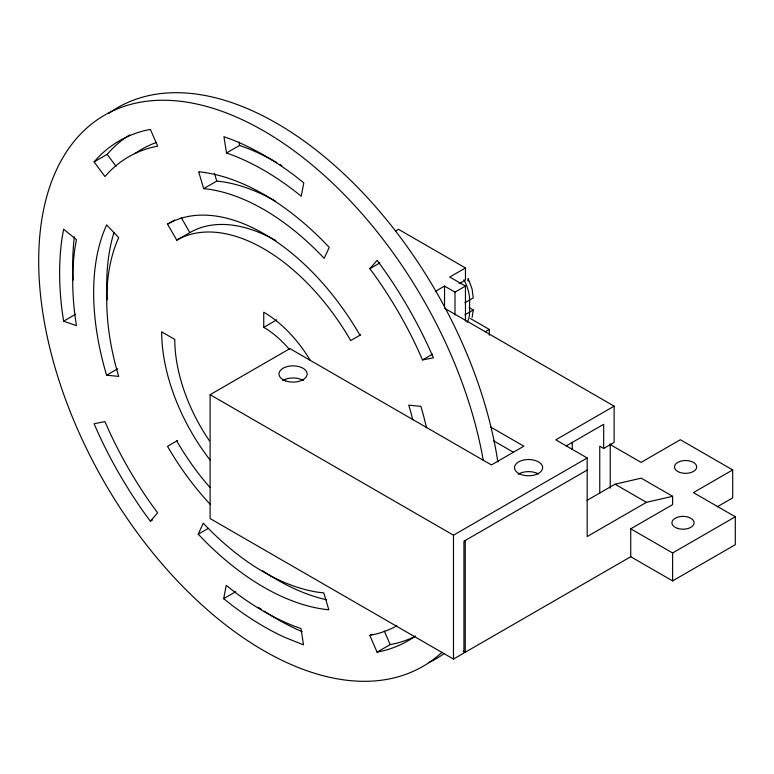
<?xml version="1.0" encoding="UTF-8"?>
<svg xmlns="http://www.w3.org/2000/svg" width="774" height="774" viewBox="0 0 774 774"><rect width="100%" height="100%" fill="white"/><g stroke="black" fill="none" stroke-linecap="round" stroke-linejoin="round"><path stroke-width="1.16" d="M469.083 307.578L473.262 309.997L472.15 317.311M223.667 598.679L226.231 585.357L233.854 591.384A270.155 155.971 60 0 0 293.617 625.895L300.98 628.565L303.534 644.858L285.074 637.486A288.654 166.652 60 0 1 231.803 605.123L223.667 598.679L235.741 591.704M198.241 534.215L203.291 523.147L205.749 525.778A222.041 128.194 60 0 0 318.278 592.274L323.793 592.903L328.815 609.786L328.099 609.738A240.55 138.875 60 0 1 206.213 542.4L198.241 534.215L208.303 528.4M150.359 521.221L157.625 512.862L151.452 504.406A270.155 155.971 60 0 1 109.192 431.205L104.945 421.617L94.07 423.736L98.608 433.972A288.654 166.652 60 0 0 143.761 512.185L150.359 521.221L152.372 520.06M369.846 268.694L377.112 260.325L383.711 269.371A288.654 166.652 60 0 1 428.864 347.584L433.401 357.82L422.527 359.929L418.279 350.351A270.155 155.971 60 0 0 376.019 277.15L369.846 268.694L379.918 262.879M94.089 161.892L98.608 156.909A288.654 166.652 60 0 1 143.761 130.835L150.388 129.403L157.654 146.16L151.452 147.495A270.155 155.971 60 0 0 109.192 171.896L104.964 176.569L94.089 161.892L107.17 154.345L111.688 149.353A288.654 166.652 60 0 1 129.684 134.928M226.492 152.991L233.854 155.661A270.155 155.971 60 0 1 293.617 190.172L301.241 196.199L303.814 182.877L295.668 176.424A288.654 166.652 60 0 0 231.803 139.562L223.938 136.698L226.492 152.991L239.572 145.435L246.935 148.105A270.155 155.971 60 0 1 276.821 162.646M203.678 188.643L209.203 189.282A222.041 128.194 60 0 1 321.723 255.778L324.18 258.41L329.231 247.341L321.258 239.156A240.55 138.875 60 0 0 199.373 171.818L198.666 171.77L203.678 188.643L216.759 181.097L222.283 181.726A222.041 128.194 60 0 1 275.583 201.221M360.771 334.755L350.699 340.57A173.937 100.417 60 0 0 176.772 240.143L167.523 224.121L174.566 220.058M176.772 240.143L189.853 232.597A173.937 100.417 60 0 1 275.902 240.675M63.603 321.181L76.433 325.641L75.059 316.353A270.155 155.971 60 0 1 75.059 247.341L76.433 239.601L63.603 229.249L62.143 237.521A288.654 166.652 60 0 0 62.143 311.254L63.603 321.181L75.678 314.215M106.609 375.197L118.722 376.396L116.506 368.753A222.041 128.194 60 0 1 117.832 239.582L118.722 237.686L106.619 224.895L103.668 231.939A240.55 138.875 60 0 0 106.29 374.2L106.609 375.197L117.677 368.811M395.33 231.097L398.475 229.288L465.464 267.959L465.464 280.053L459.185 283.671M310.306 360.394A96.218 55.554 60 0 0 263.741 312.212L263.741 327.363L276.821 319.807M587.185 470.07L463.936 541.22L463.936 653.024L453.477 659.071L210.112 518.561L210.112 394.672L289.921 348.6L491.413 464.932L523.863 446.192L490.455 426.909M465.464 267.959L449.762 277.024L465.464 286.09L465.464 321.142M435.327 291.401L444.528 286.09L454.996 292.137L465.464 286.09M177.585 440.522L167.523 446.327A192.436 111.108 60 0 0 210.025 504.126M464.932 302.721L473.262 297.913L472.15 289.302L468.909 280.285M464.932 314.805L473.262 309.997M422.527 359.929L432.589 354.124M485.192 331.823L489.323 329.443L489.323 335.258M599.753 493.009L599.753 446.192L603.672 448.465L614.14 442.418L614.14 406.156L555.79 439.845L587.185 457.976L587.185 536.537L646.435 502.336L672.606 496.298L672.606 504.638L630.733 528.806L630.733 556.729L465.251 652.269L463.162 651.06M566.2 445.93L603.672 424.287L603.672 448.465M210.112 394.672L453.477 535.182L587.185 457.976M586.973 500.41L615.03 484.205L641.201 478.168L672.606 496.298M415.415 636.054A288.654 166.652 60 0 1 383.711 650.721L377.093 652.153L369.827 635.396L371.839 634.235M377.093 652.153L390.173 644.597L396.791 643.165A288.654 166.652 60 0 0 415.367 636.286M717.188 506.815L732.688 497.866L732.688 469.944L693.427 492.612L735.3 516.78L735.3 544.702L672.606 580.897L630.733 556.729M630.733 528.806L672.606 552.975L735.3 516.78M369.827 635.396L376.019 634.051A270.155 155.971 60 0 0 396.781 625.876M302.208 631.661L298.154 629.939A288.654 166.652 60 0 1 264.195 611.17M470.486 318.569L489.323 329.443M732.688 469.944L680.346 439.729L641.095 462.388L609.777 444.315M444.992 308.497L614.14 406.156M615.03 484.205L646.435 502.336M493.589 440.803L513.423 452.258M263.741 327.363L265.656 328.466A77.719 44.873 60 0 1 289.195 349.238M107.17 154.345L116.003 166.265M181.184 217.571L189.853 232.597M384.272 630.984L390.173 644.597M214.417 173.212L216.759 181.097M239.031 141.942L239.572 145.435M672.606 552.975L672.606 580.897M610.222 443.754L610.222 488.171M572.276 442.331L572.276 449.539M468.289 280.807L468.289 278.485L468.028 280.962M465.251 540.465L465.251 652.269M454.996 292.137L454.996 315.095M453.477 535.182L453.477 659.071M444.528 286.09L444.528 307.849M282.684 380.585A14.067 8.117 0 0 1 303.369 380.547M518.193 474.259A14.067 8.117 0 0 1 538.52 473.998M442.138 652.182A318.259 183.748 60 0 1 89.3 454.251A318.259 183.748 60 0 1 165.336 100.262A318.259 183.748 60 0 1 483.295 460.53M108.428 113.614A318.259 183.748 60 0 1 336.458 167.087A318.259 183.748 60 0 1 497.856 462.03M444.237 653.537A318.259 183.748 60 0 1 428.69 662.67M261.293 609.264A288.654 166.652 60 0 1 258.39 607.3M73.104 280.178A288.654 166.652 60 0 1 74.323 236.776M134.86 153.668A270.155 155.971 60 0 1 156.609 142.397M279.82 164.407A270.155 155.971 60 0 1 281.823 165.607M326.502 599.744A240.55 138.875 60 0 1 262.686 570.786M107.189 299.79A240.55 138.875 60 0 1 113.962 232.539M210.073 460.037A144.332 83.331 60 0 1 161.689 332.723L161.698 331.862L174.769 339.409A125.823 72.64 60 0 0 209.406 440.764M167.523 224.121A192.436 111.108 60 0 1 359.958 335.229M210.064 487.572A173.937 100.417 60 0 1 176.772 440.987M426.542 427.896A240.55 138.875 60 0 0 421.182 407.356L420.872 406.35L408.759 405.15L410.965 412.803A222.041 128.194 60 0 1 412.784 419.827M463.897 279.753A30.844 17.802 60 0 1 469.605 300.022L469.605 312.106A30.844 17.802 60 0 1 467.109 322.361M677.463 528.342A11.107 6.415 0 0 0 694.123 522.789A11.107 6.415 0 0 0 677.463 517.245A11.107 6.415 0 0 0 677.463 528.342M680.027 472.479A11.107 6.415 0 0 0 696.687 466.925A11.107 6.415 0 0 0 680.027 461.372A11.107 6.415 0 0 0 680.027 472.479M519.238 473.727A14.067 8.117 0 0 0 542.351 469.276A14.067 8.117 0 0 0 524.124 459.95A14.067 8.117 0 0 0 519.238 473.727M285.577 380.856A14.067 8.117 0 0 0 307.114 374.287A14.067 8.117 0 0 0 286.496 366.799A14.067 8.117 0 0 0 285.577 380.856"/></g></svg>
